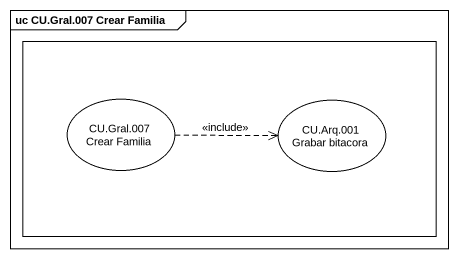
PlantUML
@startuml
mainframe uc CU.Gral.007 Crear Familia
rectangle " " as rectangle1 {
  usecase "CU.Gral.007 Crear Familia" as CU_Gral_007_Crear_Familia
  usecase "CU.Arq.001 Grabar bitacora" as CU_Arq_001_Grabar_bitacora
}
CU_Gral_007_Crear_Familia .right.> CU_Arq_001_Grabar_bitacora : <<include>>
@enduml
